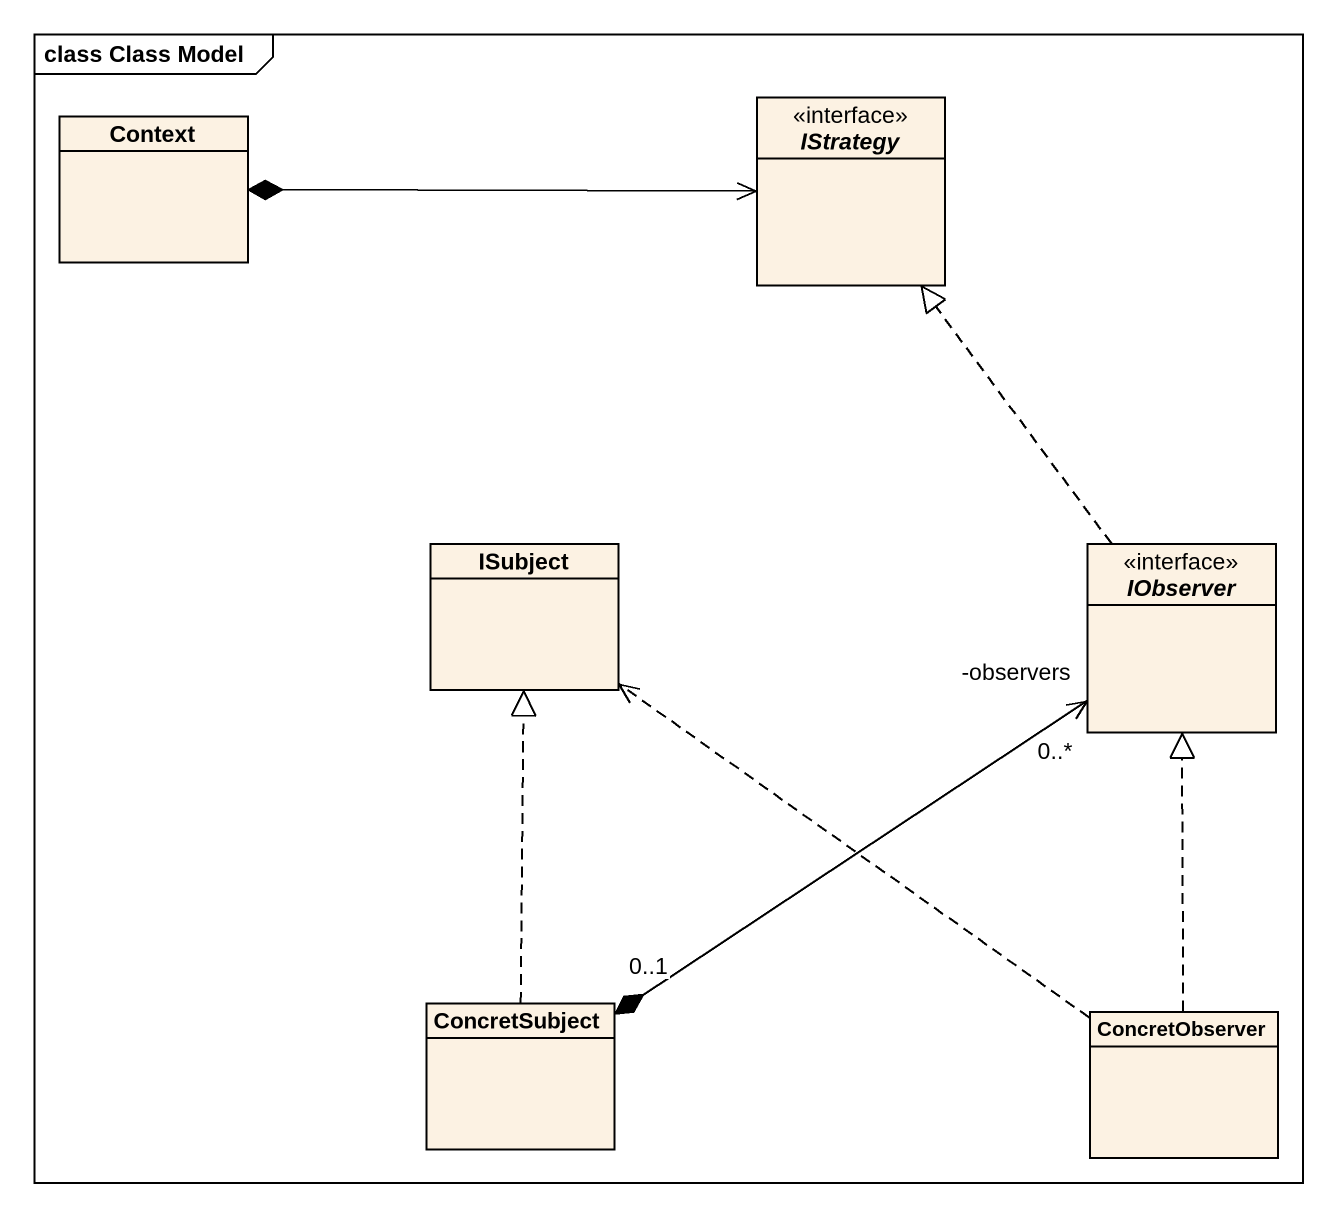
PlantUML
@startuml
mainframe class Class Model
hide circle
hide empty members
class Context
interface IStrategy <<interface>>
class ISubject
interface IObserver <<interface>>
class ConcretSubject
class ConcretObserver
IStrategy <-left-* Context
IObserver .up.|> IStrategy
IObserver "-observers\n0..*" <--* "0..1" ConcretSubject
ConcretSubject .up.|> ISubject
ConcretObserver .up.> ISubject
ConcretObserver .up.|> IObserver
@enduml
